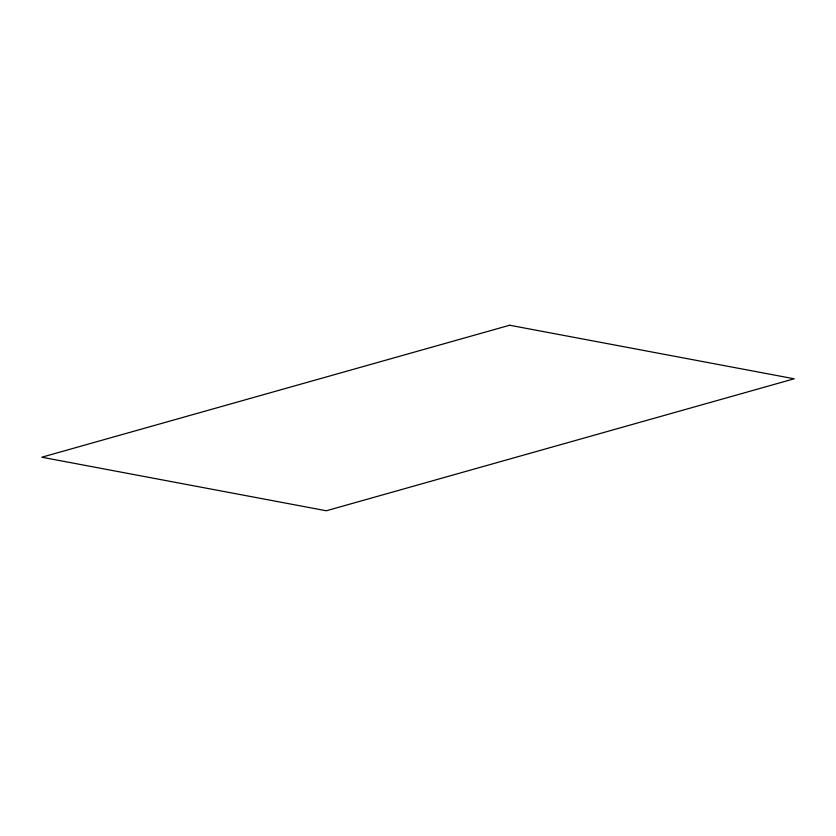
<?xml version="1.0" encoding="UTF-8"?>
<svg xmlns="http://www.w3.org/2000/svg" width="836" height="836" viewBox="0 0 836 836"><rect width="100%" height="100%" fill="white"/><g stroke="black" fill="none" stroke-linecap="round" stroke-linejoin="round"><path stroke-width="1.25" d="M509.678 325.235L41.8 457.219L326.322 510.765L794.2 378.781L509.678 325.235"/></g></svg>
